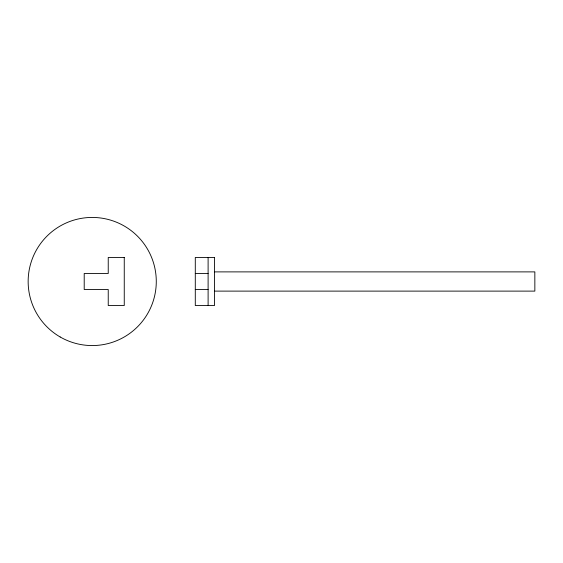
<?xml version="1.0" encoding="UTF-8"?>
<svg xmlns="http://www.w3.org/2000/svg" width="563" height="563" viewBox="0 0 563 563"><rect width="100%" height="100%" fill="white"/><g stroke="black" fill="none" stroke-linecap="round" stroke-linejoin="round"><path stroke-width="0.84" d="M214.51 271.887L534.85 271.887L534.85 291.113L214.51 291.113M195.291 273.491L208.106 273.491M195.291 289.509L208.106 289.509M208.106 257.474L208.106 305.526M124.254 257.474L108.237 257.474L108.237 273.491L84.211 273.491L84.211 289.509L108.237 289.509L108.237 305.526L124.254 305.526L124.254 257.474M214.51 257.474L195.291 257.474L195.291 305.526L214.51 305.526L214.51 257.474M60.185 336.984A64.069 64.069 0 0 0 156.282 281.5A64.069 64.069 0 0 0 60.185 226.016A64.069 64.069 0 0 0 60.185 336.984"/></g></svg>
